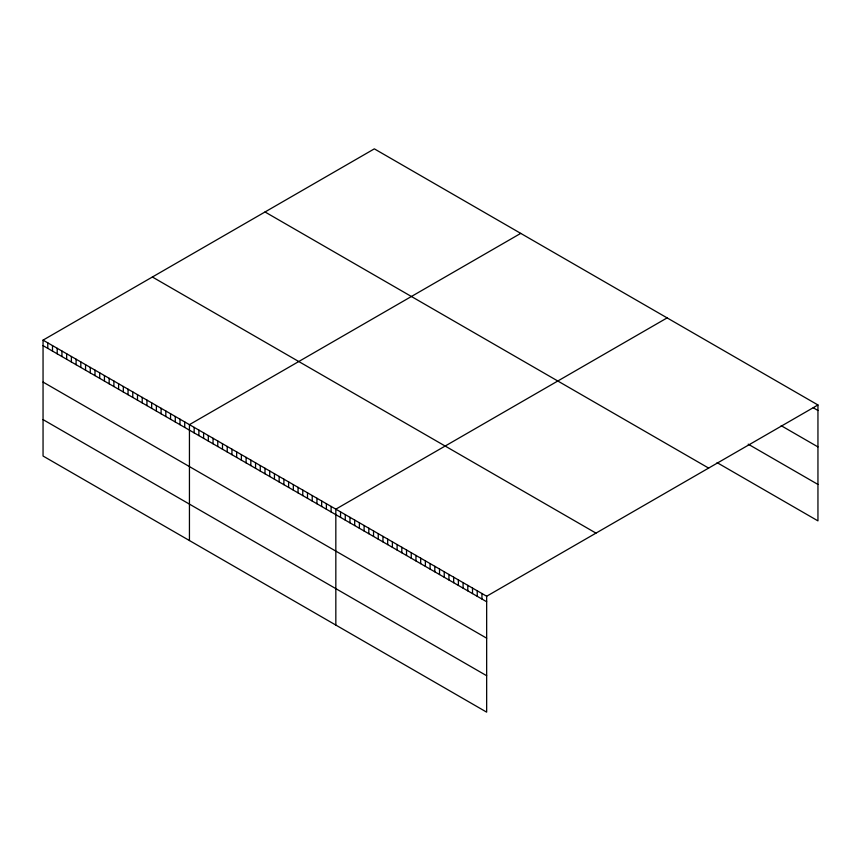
<?xml version="1.0" encoding="UTF-8"?>
<svg xmlns="http://www.w3.org/2000/svg" width="861" height="861" viewBox="0 0 861 861"><rect width="100%" height="100%" fill="white"/><g stroke="black" fill="none" stroke-linecap="round" stroke-linejoin="round"><path stroke-width="1.29" d="M43.05 340.127L486.659 596.242L486.659 712.144L43.05 456.029L43.05 340.127L374.341 148.856L817.95 404.971L817.95 520.873L717.084 462.637M520.733 233.374L189.442 424.645L189.442 540.547M667.124 317.892L335.833 509.163L335.833 625.064M486.659 596.242L817.95 404.971M813.236 407.759L817.95 410.482M781.185 425.689L817.95 446.913M748.198 444.168L817.95 484.442M265.016 211.978L708.625 468.083M152.375 277.005L595.984 533.12M43.05 345.638L486.659 601.753M43.05 382.069L486.659 638.184M43.05 419.608L486.659 675.713M481.945 593.52L481.945 599.03M477.231 590.797L477.231 596.307M472.517 588.074L472.517 593.584M467.803 585.351L467.803 590.872M463.089 582.628L463.089 588.149M458.375 579.916L458.375 585.426M453.661 577.193L453.661 582.703M448.947 574.47L448.947 579.98M444.233 571.747L444.233 577.257M439.519 569.024L439.519 574.545M434.805 566.301L434.805 571.822M430.091 563.578L430.091 569.099M425.377 560.866L425.377 566.377M420.674 558.143L420.674 563.654M415.96 555.42L415.96 560.931M411.246 552.697L411.246 558.219M406.532 549.975L406.532 555.496M401.818 547.252L401.818 552.773M397.104 544.539L397.104 550.05M392.39 541.817L392.39 547.327M387.676 539.094L387.676 544.604M382.962 536.371L382.962 541.881M378.248 533.648L378.248 539.169M373.534 530.925L373.534 536.446M368.82 528.213L368.82 533.723M364.106 525.49L364.106 531M359.392 522.767L359.392 528.277M354.678 520.044L354.678 525.554M349.964 517.321L349.964 522.842M345.261 514.598L345.261 520.119M340.547 511.875L340.547 517.396M331.108 506.429L331.108 511.951M326.384 503.707L326.384 509.217M321.659 500.984L321.659 506.494M316.945 498.25L316.945 503.771M312.22 495.527L312.22 501.037M307.495 492.804L307.495 498.315M302.771 490.07L302.771 495.592M298.057 487.348L298.057 492.858M293.332 484.625L293.332 490.135M288.607 481.891L288.607 487.412M283.882 479.168L283.882 484.689M279.158 476.445L279.158 481.956M274.444 473.711L274.444 479.233M269.719 470.989L269.719 476.51M264.994 468.266L264.994 473.776M260.27 465.543L260.27 471.053M255.556 462.809L255.556 468.33M250.831 460.086L250.831 465.597M246.106 457.363L246.106 462.874M241.381 454.63L241.381 460.151M236.667 451.907L236.667 457.417M231.943 449.184L231.943 454.694M227.218 446.45L227.218 451.971M222.493 443.727L222.493 449.238M217.768 441.004L217.768 446.515M213.054 438.271L213.054 443.792M208.33 435.548L208.33 441.058M203.605 432.825L203.605 438.335M198.88 430.091L198.88 435.612M194.166 427.368L194.166 432.879M184.717 421.912L184.717 427.433M179.992 419.189L179.992 424.699M175.278 416.466L175.278 421.976M170.553 413.732L170.553 419.253M165.829 411.009L165.829 416.53M161.104 408.286L161.104 413.797M156.379 405.553L156.379 411.074M151.665 402.83L151.665 408.351M146.94 400.107L146.94 405.617M142.216 397.373L142.216 402.894M137.491 394.65L137.491 400.171M132.777 391.927L132.777 397.438M128.052 389.204L128.052 394.715M123.327 386.471L123.327 391.992M118.603 383.748L118.603 389.258M113.889 381.025L113.889 386.535M109.164 378.291L109.164 383.812M104.439 375.568L104.439 381.079M99.715 372.845L99.715 378.356M94.99 370.112L94.99 375.633M90.276 367.389L90.276 372.899M85.551 364.666L85.551 370.176M80.826 361.932L80.826 367.453M76.102 359.209L76.102 364.72M71.388 356.486L71.388 361.997M66.663 353.753L66.663 359.274M61.938 351.03L61.938 356.54M57.213 348.307L57.213 353.817M52.499 345.573L52.499 351.094M47.775 342.85L47.775 348.361"/></g></svg>
